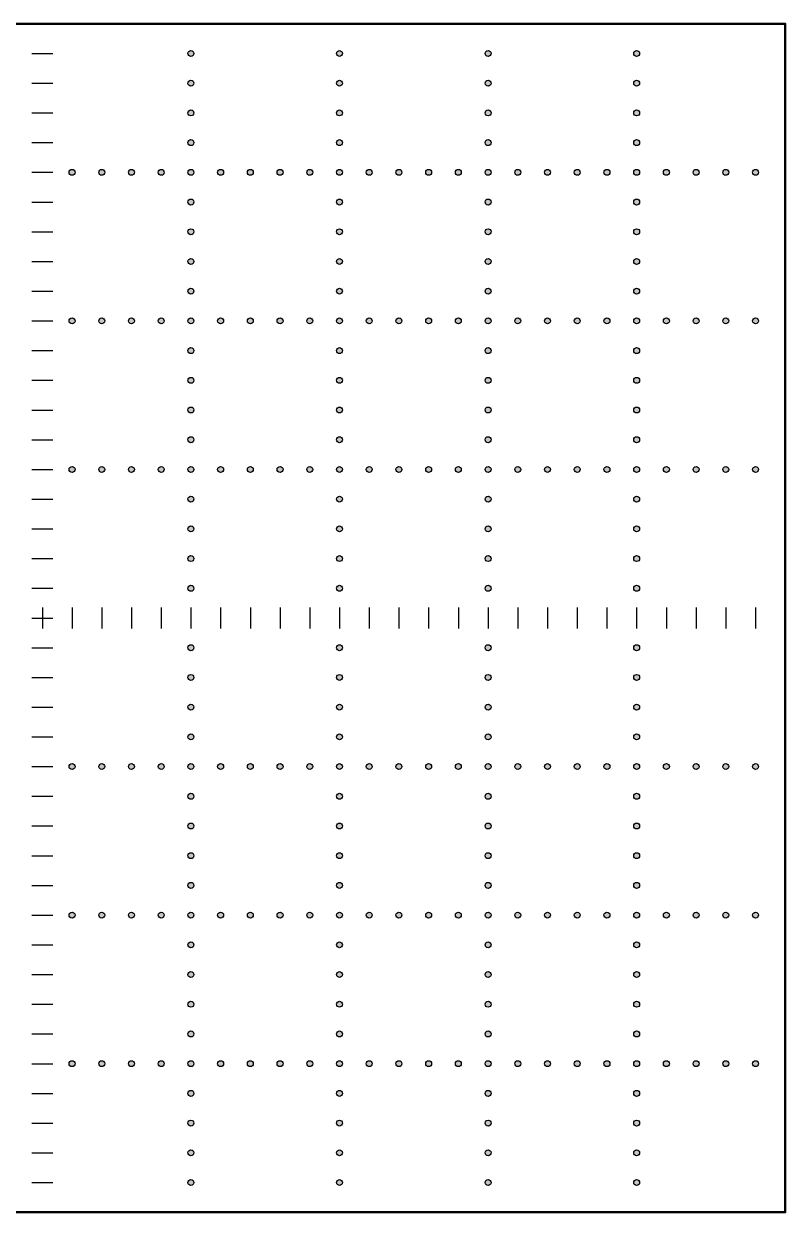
# Model space of a CAD drawing. Header units: millimetres. Extents: x -50 to 50, y -40 to 40.
# Drawn here: x -1.2 to 50, y -40 to 40 of the extents above; entities that cross this region are included whole.
import ezdxf

# ---------------------------------------------------------------- set-up
doc = ezdxf.new("R2010")
doc.units = ezdxf.units.MM
for name, color, linetype, lineweight, true_color in [('Tics', 178, 'Continuous', 50, 0x000000), ('Tics ... MajorTics', 253, 'Continuous', 25, 0xa0a0a4), ('Tics ... MinorTics', 9, 'Continuous', 25, 0xc0c0c0)]:
    doc.layers.add(name, color=color, linetype=linetype, lineweight=lineweight, true_color=true_color)

msp = doc.modelspace()

# ---------------------------------------------------------------- hatches: boundary and pattern name
at = {"layer": 'Tics ... MinorTics'}
h = msp.add_hatch(color=256, dxfattribs=at)
edge = h.paths.add_edge_path(flags=0)
edge.add_arc((12, 20), 0.2, 0, 360)
edge = h.paths.add_edge_path(flags=0)
edge.add_arc((18, 30), 0.2, 0, 360)
edge = h.paths.add_edge_path(flags=0)
edge.add_arc((16, 30), 0.2, 0, 360)
edge = h.paths.add_edge_path(flags=0)
edge.add_arc((40, 36), 0.2, 0, 360)
edge = h.paths.add_edge_path(flags=0)
edge.add_arc((14, 30), 0.2, 0, 360)
edge = h.paths.add_edge_path(flags=0)
edge.add_arc((40, 38), 0.2, 0, 360)
edge = h.paths.add_edge_path(flags=0)
edge.add_arc((12, 10), 0.2, 0, 360)
edge = h.paths.add_edge_path(flags=0)
edge.add_arc((18, 20), 0.2, 0, 360)
edge = h.paths.add_edge_path(flags=0)
edge.add_arc((16, 20), 0.2, 0, 360)
edge = h.paths.add_edge_path(flags=0)
edge.add_arc((40, 28), 0.2, 0, 360)
edge = h.paths.add_edge_path(flags=0)
edge.add_arc((14, 20), 0.2, 0, 360)
edge = h.paths.add_edge_path(flags=0)
edge.add_arc((40, 30), 0.2, 0, 360)
edge = h.paths.add_edge_path(flags=0)
edge.add_arc((40, 32), 0.2, 0, 360)
edge = h.paths.add_edge_path(flags=0)
edge.add_arc((18, 10), 0.2, 0, 360)
edge = h.paths.add_edge_path(flags=0)
edge.add_arc((40, 34), 0.2, 0, 360)
edge = h.paths.add_edge_path(flags=0)
edge.add_arc((16, 10), 0.2, 0, 360)
edge = h.paths.add_edge_path(flags=0)
edge.add_arc((14, 10), 0.2, 0, 360)
edge = h.paths.add_edge_path(flags=0)
edge.add_arc((22, 10), 0.2, 0, 360)
edge = h.paths.add_edge_path(flags=0)
edge.add_arc((28, 20), 0.2, 0, 360)
edge = h.paths.add_edge_path(flags=0)
edge.add_arc((26, 20), 0.2, 0, 360)
edge = h.paths.add_edge_path(flags=0)
edge.add_arc((24, 20), 0.2, 0, 360)
edge = h.paths.add_edge_path(flags=0)
edge.add_arc((28, 10), 0.2, 0, 360)
edge = h.paths.add_edge_path(flags=0)
edge.add_arc((26, 10), 0.2, 0, 360)
edge = h.paths.add_edge_path(flags=0)
edge.add_arc((24, 10), 0.2, 0, 360)
edge = h.paths.add_edge_path(flags=0)
edge.add_arc((22, 30), 0.2, 0, 360)
edge = h.paths.add_edge_path(flags=0)
edge.add_arc((22, 20), 0.2, 0, 360)
edge = h.paths.add_edge_path(flags=0)
edge.add_arc((28, 30), 0.2, 0, 360)
edge = h.paths.add_edge_path(flags=0)
edge.add_arc((26, 30), 0.2, 0, 360)
edge = h.paths.add_edge_path(flags=0)
edge.add_arc((24, 30), 0.2, 0, 360)
edge = h.paths.add_edge_path(flags=0)
edge.add_arc((32, 30), 0.2, 0, 360)
edge = h.paths.add_edge_path(flags=0)
edge.add_arc((32, 20), 0.2, 0, 360)
edge = h.paths.add_edge_path(flags=0)
edge.add_arc((38, 30), 0.2, 0, 360)
edge = h.paths.add_edge_path(flags=0)
edge.add_arc((36, 30), 0.2, 0, 360)
edge = h.paths.add_edge_path(flags=0)
edge.add_arc((34, 30), 0.2, 0, 360)
edge = h.paths.add_edge_path(flags=0)
edge.add_arc((32, 10), 0.2, 0, 360)
edge = h.paths.add_edge_path(flags=0)
edge.add_arc((38, 20), 0.2, 0, 360)
edge = h.paths.add_edge_path(flags=0)
edge.add_arc((36, 20), 0.2, 0, 360)
edge = h.paths.add_edge_path(flags=0)
edge.add_arc((34, 20), 0.2, 0, 360)
edge = h.paths.add_edge_path(flags=0)
edge.add_arc((38, 10), 0.2, 0, 360)
edge = h.paths.add_edge_path(flags=0)
edge.add_arc((36, 10), 0.2, 0, 360)
edge = h.paths.add_edge_path(flags=0)
edge.add_arc((34, 10), 0.2, 0, 360)
edge = h.paths.add_edge_path(flags=0)
edge.add_arc((42, 10), 0.2, 0, 360)
edge = h.paths.add_edge_path(flags=0)
edge.add_arc((48, 20), 0.2, 0, 360)
edge = h.paths.add_edge_path(flags=0)
edge.add_arc((46, 20), 0.2, 0, 360)
edge = h.paths.add_edge_path(flags=0)
edge.add_arc((44, 20), 0.2, 0, 360)
edge = h.paths.add_edge_path(flags=0)
edge.add_arc((48, 10), 0.2, 0, 360)
edge = h.paths.add_edge_path(flags=0)
edge.add_arc((46, 10), 0.2, 0, 360)
edge = h.paths.add_edge_path(flags=0)
edge.add_arc((44, 10), 0.2, 0, 360)
edge = h.paths.add_edge_path(flags=0)
edge.add_arc((42, 30), 0.2, 0, 360)
edge = h.paths.add_edge_path(flags=0)
edge.add_arc((42, 20), 0.2, 0, 360)
edge = h.paths.add_edge_path(flags=0)
edge.add_arc((48, 30), 0.2, 0, 360)
edge = h.paths.add_edge_path(flags=0)
edge.add_arc((46, 30), 0.2, 0, 360)
edge = h.paths.add_edge_path(flags=0)
edge.add_arc((44, 30), 0.2, 0, 360)
edge = h.paths.add_edge_path(flags=0)
edge.add_arc((40, 2), 0.2, 0, 360)
edge = h.paths.add_edge_path(flags=0)
edge.add_arc((10, 2), 0.2, 0, 360)
edge = h.paths.add_edge_path(flags=0)
edge.add_arc((20, 2), 0.2, 0, 360)
edge = h.paths.add_edge_path(flags=0)
edge.add_arc((30, 2), 0.2, 0, 360)
edge = h.paths.add_edge_path(flags=0)
edge.add_arc((10, 4), 0.2, 0, 360)
edge = h.paths.add_edge_path(flags=0)
edge.add_arc((10, 30), 0.2, 0, 360)
edge = h.paths.add_edge_path(flags=0)
edge.add_arc((10, 32), 0.2, 0, 360)
edge = h.paths.add_edge_path(flags=0)
edge.add_arc((10, 34), 0.2, 0, 360)
edge = h.paths.add_edge_path(flags=0)
edge.add_arc((10, 36), 0.2, 0, 360)
edge = h.paths.add_edge_path(flags=0)
edge.add_arc((10, 22), 0.2, 0, 360)
edge = h.paths.add_edge_path(flags=0)
edge.add_arc((10, 24), 0.2, 0, 360)
edge = h.paths.add_edge_path(flags=0)
edge.add_arc((10, 26), 0.2, 0, 360)
edge = h.paths.add_edge_path(flags=0)
edge.add_arc((10, 28), 0.2, 0, 360)
edge = h.paths.add_edge_path(flags=0)
edge.add_arc((10, 14), 0.2, 0, 360)
edge = h.paths.add_edge_path(flags=0)
edge.add_arc((10, 16), 0.2, 0, 360)
edge = h.paths.add_edge_path(flags=0)
edge.add_arc((10, 18), 0.2, 0, 360)
edge = h.paths.add_edge_path(flags=0)
edge.add_arc((10, 20), 0.2, 0, 360)
edge = h.paths.add_edge_path(flags=0)
edge.add_arc((10, 6), 0.2, 0, 360)
edge = h.paths.add_edge_path(flags=0)
edge.add_arc((10, 8), 0.2, 0, 360)
edge = h.paths.add_edge_path(flags=0)
edge.add_arc((10, 10), 0.2, 0, 360)
edge = h.paths.add_edge_path(flags=0)
edge.add_arc((10, 12), 0.2, 0, 360)
edge = h.paths.add_edge_path(flags=0)
edge.add_arc((10, 38), 0.2, 0, 360)
edge = h.paths.add_edge_path(flags=0)
edge.add_arc((20, 16), 0.2, 0, 360)
edge = h.paths.add_edge_path(flags=0)
edge.add_arc((20, 18), 0.2, 0, 360)
edge = h.paths.add_edge_path(flags=0)
edge.add_arc((20, 20), 0.2, 0, 360)
edge = h.paths.add_edge_path(flags=0)
edge.add_arc((20, 22), 0.2, 0, 360)
edge = h.paths.add_edge_path(flags=0)
edge.add_arc((20, 8), 0.2, 0, 360)
edge = h.paths.add_edge_path(flags=0)
edge.add_arc((20, 10), 0.2, 0, 360)
edge = h.paths.add_edge_path(flags=0)
edge.add_arc((20, 12), 0.2, 0, 360)
edge = h.paths.add_edge_path(flags=0)
edge.add_arc((20, 14), 0.2, 0, 360)
edge = h.paths.add_edge_path(flags=0)
edge.add_arc((20, 4), 0.2, 0, 360)
edge = h.paths.add_edge_path(flags=0)
edge.add_arc((20, 6), 0.2, 0, 360)
edge = h.paths.add_edge_path(flags=0)
edge.add_arc((20, 32), 0.2, 0, 360)
edge = h.paths.add_edge_path(flags=0)
edge.add_arc((20, 34), 0.2, 0, 360)
edge = h.paths.add_edge_path(flags=0)
edge.add_arc((20, 36), 0.2, 0, 360)
edge = h.paths.add_edge_path(flags=0)
edge.add_arc((20, 38), 0.2, 0, 360)
edge = h.paths.add_edge_path(flags=0)
edge.add_arc((20, 24), 0.2, 0, 360)
edge = h.paths.add_edge_path(flags=0)
edge.add_arc((20, 26), 0.2, 0, 360)
edge = h.paths.add_edge_path(flags=0)
edge.add_arc((20, 28), 0.2, 0, 360)
edge = h.paths.add_edge_path(flags=0)
edge.add_arc((20, 30), 0.2, 0, 360)
edge = h.paths.add_edge_path(flags=0)
edge.add_arc((30, 4), 0.2, 0, 360)
edge = h.paths.add_edge_path(flags=0)
edge.add_arc((30, 6), 0.2, 0, 360)
edge = h.paths.add_edge_path(flags=0)
edge.add_arc((30, 8), 0.2, 0, 360)
edge = h.paths.add_edge_path(flags=0)
edge.add_arc((30, 34), 0.2, 0, 360)
edge = h.paths.add_edge_path(flags=0)
edge.add_arc((30, 36), 0.2, 0, 360)
edge = h.paths.add_edge_path(flags=0)
edge.add_arc((30, 38), 0.2, 0, 360)
edge = h.paths.add_edge_path(flags=0)
edge.add_arc((30, 26), 0.2, 0, 360)
edge = h.paths.add_edge_path(flags=0)
edge.add_arc((30, 28), 0.2, 0, 360)
edge = h.paths.add_edge_path(flags=0)
edge.add_arc((30, 30), 0.2, 0, 360)
edge = h.paths.add_edge_path(flags=0)
edge.add_arc((30, 32), 0.2, 0, 360)
edge = h.paths.add_edge_path(flags=0)
edge.add_arc((30, 18), 0.2, 0, 360)
edge = h.paths.add_edge_path(flags=0)
edge.add_arc((30, 20), 0.2, 0, 360)
edge = h.paths.add_edge_path(flags=0)
edge.add_arc((30, 22), 0.2, 0, 360)
edge = h.paths.add_edge_path(flags=0)
edge.add_arc((30, 24), 0.2, 0, 360)
edge = h.paths.add_edge_path(flags=0)
edge.add_arc((30, 10), 0.2, 0, 360)
edge = h.paths.add_edge_path(flags=0)
edge.add_arc((30, 12), 0.2, 0, 360)
edge = h.paths.add_edge_path(flags=0)
edge.add_arc((30, 14), 0.2, 0, 360)
edge = h.paths.add_edge_path(flags=0)
edge.add_arc((30, 16), 0.2, 0, 360)
edge = h.paths.add_edge_path(flags=0)
edge.add_arc((2, 10), 0.2, 0, 360)
edge = h.paths.add_edge_path(flags=0)
edge.add_arc((8, 20), 0.2, 0, 360)
edge = h.paths.add_edge_path(flags=0)
edge.add_arc((6, 20), 0.2, 0, 360)
edge = h.paths.add_edge_path(flags=0)
edge.add_arc((4, 20), 0.2, 0, 360)
edge = h.paths.add_edge_path(flags=0)
edge.add_arc((8, 10), 0.2, 0, 360)
edge = h.paths.add_edge_path(flags=0)
edge.add_arc((6, 10), 0.2, 0, 360)
edge = h.paths.add_edge_path(flags=0)
edge.add_arc((4, 10), 0.2, 0, 360)
edge = h.paths.add_edge_path(flags=0)
edge.add_arc((40, 20), 0.2, 0, 360)
edge = h.paths.add_edge_path(flags=0)
edge.add_arc((40, 22), 0.2, 0, 360)
edge = h.paths.add_edge_path(flags=0)
edge.add_arc((40, 24), 0.2, 0, 360)
edge = h.paths.add_edge_path(flags=0)
edge.add_arc((40, 26), 0.2, 0, 360)
edge = h.paths.add_edge_path(flags=0)
edge.add_arc((40, 12), 0.2, 0, 360)
edge = h.paths.add_edge_path(flags=0)
edge.add_arc((40, 14), 0.2, 0, 360)
edge = h.paths.add_edge_path(flags=0)
edge.add_arc((40, 16), 0.2, 0, 360)
edge = h.paths.add_edge_path(flags=0)
edge.add_arc((40, 18), 0.2, 0, 360)
edge = h.paths.add_edge_path(flags=0)
edge.add_arc((40, 4), 0.2, 0, 360)
edge = h.paths.add_edge_path(flags=0)
edge.add_arc((40, 6), 0.2, 0, 360)
edge = h.paths.add_edge_path(flags=0)
edge.add_arc((2, 30), 0.2, 0, 360)
edge = h.paths.add_edge_path(flags=0)
edge.add_arc((40, 8), 0.2, 0, 360)
edge = h.paths.add_edge_path(flags=0)
edge.add_arc((40, 10), 0.2, 0, 360)
edge = h.paths.add_edge_path(flags=0)
edge.add_arc((2, 20), 0.2, 0, 360)
edge = h.paths.add_edge_path(flags=0)
edge.add_arc((8, 30), 0.2, 0, 360)
edge = h.paths.add_edge_path(flags=0)
edge.add_arc((6, 30), 0.2, 0, 360)
edge = h.paths.add_edge_path(flags=0)
edge.add_arc((4, 30), 0.2, 0, 360)
edge = h.paths.add_edge_path(flags=0)
edge.add_arc((12, 30), 0.2, 0, 360)
h = msp.add_hatch(color=256, dxfattribs=at)
edge = h.paths.add_edge_path(flags=0)
edge.add_arc((40, -32), 0.2, 0, 360)
edge = h.paths.add_edge_path(flags=0)
edge.add_arc((40, -30), 0.2, 0, 360)
edge = h.paths.add_edge_path(flags=0)
edge.add_arc((40, -28), 0.2, 0, 360)
edge = h.paths.add_edge_path(flags=0)
edge.add_arc((40, -38), 0.2, 0, 360)
edge = h.paths.add_edge_path(flags=0)
edge.add_arc((40, -36), 0.2, 0, 360)
edge = h.paths.add_edge_path(flags=0)
edge.add_arc((2, -10), 0.2, 0, 360)
edge = h.paths.add_edge_path(flags=0)
edge.add_arc((40, -2), 0.2, 0, 360)
edge = h.paths.add_edge_path(flags=0)
edge.add_arc((12, -10), 0.2, 0, 360)
edge = h.paths.add_edge_path(flags=0)
edge.add_arc((40, -10), 0.2, 0, 360)
edge = h.paths.add_edge_path(flags=0)
edge.add_arc((40, -8), 0.2, 0, 360)
edge = h.paths.add_edge_path(flags=0)
edge.add_arc((12, -20), 0.2, 0, 360)
edge = h.paths.add_edge_path(flags=0)
edge.add_arc((40, -6), 0.2, 0, 360)
edge = h.paths.add_edge_path(flags=0)
edge.add_arc((18, -10), 0.2, 0, 360)
edge = h.paths.add_edge_path(flags=0)
edge.add_arc((40, -4), 0.2, 0, 360)
edge = h.paths.add_edge_path(flags=0)
edge.add_arc((16, -10), 0.2, 0, 360)
edge = h.paths.add_edge_path(flags=0)
edge.add_arc((40, -18), 0.2, 0, 360)
edge = h.paths.add_edge_path(flags=0)
edge.add_arc((14, -10), 0.2, 0, 360)
edge = h.paths.add_edge_path(flags=0)
edge.add_arc((40, -16), 0.2, 0, 360)
edge = h.paths.add_edge_path(flags=0)
edge.add_arc((12, -30), 0.2, 0, 360)
edge = h.paths.add_edge_path(flags=0)
edge.add_arc((40, -14), 0.2, 0, 360)
edge = h.paths.add_edge_path(flags=0)
edge.add_arc((18, -20), 0.2, 0, 360)
edge = h.paths.add_edge_path(flags=0)
edge.add_arc((40, -12), 0.2, 0, 360)
edge = h.paths.add_edge_path(flags=0)
edge.add_arc((16, -20), 0.2, 0, 360)
edge = h.paths.add_edge_path(flags=0)
edge.add_arc((14, -20), 0.2, 0, 360)
edge = h.paths.add_edge_path(flags=0)
edge.add_arc((22, -20), 0.2, 0, 360)
edge = h.paths.add_edge_path(flags=0)
edge.add_arc((28, -10), 0.2, 0, 360)
edge = h.paths.add_edge_path(flags=0)
edge.add_arc((26, -10), 0.2, 0, 360)
edge = h.paths.add_edge_path(flags=0)
edge.add_arc((24, -10), 0.2, 0, 360)
edge = h.paths.add_edge_path(flags=0)
edge.add_arc((22, -30), 0.2, 0, 360)
edge = h.paths.add_edge_path(flags=0)
edge.add_arc((28, -20), 0.2, 0, 360)
edge = h.paths.add_edge_path(flags=0)
edge.add_arc((26, -20), 0.2, 0, 360)
edge = h.paths.add_edge_path(flags=0)
edge.add_arc((24, -20), 0.2, 0, 360)
edge = h.paths.add_edge_path(flags=0)
edge.add_arc((28, -30), 0.2, 0, 360)
edge = h.paths.add_edge_path(flags=0)
edge.add_arc((26, -30), 0.2, 0, 360)
edge = h.paths.add_edge_path(flags=0)
edge.add_arc((24, -30), 0.2, 0, 360)
edge = h.paths.add_edge_path(flags=0)
edge.add_arc((38, -30), 0.2, 0, 360)
edge = h.paths.add_edge_path(flags=0)
edge.add_arc((36, -30), 0.2, 0, 360)
edge = h.paths.add_edge_path(flags=0)
edge.add_arc((34, -30), 0.2, 0, 360)
edge = h.paths.add_edge_path(flags=0)
edge.add_arc((22, -10), 0.2, 0, 360)
edge = h.paths.add_edge_path(flags=0)
edge.add_arc((32, -10), 0.2, 0, 360)
edge = h.paths.add_edge_path(flags=0)
edge.add_arc((32, -20), 0.2, 0, 360)
edge = h.paths.add_edge_path(flags=0)
edge.add_arc((38, -10), 0.2, 0, 360)
edge = h.paths.add_edge_path(flags=0)
edge.add_arc((36, -10), 0.2, 0, 360)
edge = h.paths.add_edge_path(flags=0)
edge.add_arc((34, -10), 0.2, 0, 360)
edge = h.paths.add_edge_path(flags=0)
edge.add_arc((32, -30), 0.2, 0, 360)
edge = h.paths.add_edge_path(flags=0)
edge.add_arc((38, -20), 0.2, 0, 360)
edge = h.paths.add_edge_path(flags=0)
edge.add_arc((36, -20), 0.2, 0, 360)
edge = h.paths.add_edge_path(flags=0)
edge.add_arc((34, -20), 0.2, 0, 360)
edge = h.paths.add_edge_path(flags=0)
edge.add_arc((42, -20), 0.2, 0, 360)
edge = h.paths.add_edge_path(flags=0)
edge.add_arc((48, -10), 0.2, 0, 360)
edge = h.paths.add_edge_path(flags=0)
edge.add_arc((46, -10), 0.2, 0, 360)
edge = h.paths.add_edge_path(flags=0)
edge.add_arc((44, -10), 0.2, 0, 360)
edge = h.paths.add_edge_path(flags=0)
edge.add_arc((42, -30), 0.2, 0, 360)
edge = h.paths.add_edge_path(flags=0)
edge.add_arc((48, -20), 0.2, 0, 360)
edge = h.paths.add_edge_path(flags=0)
edge.add_arc((46, -20), 0.2, 0, 360)
edge = h.paths.add_edge_path(flags=0)
edge.add_arc((44, -20), 0.2, 0, 360)
edge = h.paths.add_edge_path(flags=0)
edge.add_arc((48, -30), 0.2, 0, 360)
edge = h.paths.add_edge_path(flags=0)
edge.add_arc((46, -30), 0.2, 0, 360)
edge = h.paths.add_edge_path(flags=0)
edge.add_arc((44, -30), 0.2, 0, 360)
edge = h.paths.add_edge_path(flags=0)
edge.add_arc((42, -10), 0.2, 0, 360)
edge = h.paths.add_edge_path(flags=0)
edge.add_arc((10, -16), 0.2, 0, 360)
edge = h.paths.add_edge_path(flags=0)
edge.add_arc((10, -14), 0.2, 0, 360)
edge = h.paths.add_edge_path(flags=0)
edge.add_arc((10, -12), 0.2, 0, 360)
edge = h.paths.add_edge_path(flags=0)
edge.add_arc((10, -10), 0.2, 0, 360)
edge = h.paths.add_edge_path(flags=0)
edge.add_arc((10, -24), 0.2, 0, 360)
edge = h.paths.add_edge_path(flags=0)
edge.add_arc((10, -22), 0.2, 0, 360)
edge = h.paths.add_edge_path(flags=0)
edge.add_arc((10, -20), 0.2, 0, 360)
edge = h.paths.add_edge_path(flags=0)
edge.add_arc((10, -18), 0.2, 0, 360)
edge = h.paths.add_edge_path(flags=0)
edge.add_arc((10, -32), 0.2, 0, 360)
edge = h.paths.add_edge_path(flags=0)
edge.add_arc((10, -30), 0.2, 0, 360)
edge = h.paths.add_edge_path(flags=0)
edge.add_arc((10, -28), 0.2, 0, 360)
edge = h.paths.add_edge_path(flags=0)
edge.add_arc((10, -26), 0.2, 0, 360)
edge = h.paths.add_edge_path(flags=0)
edge.add_arc((10, -38), 0.2, 0, 360)
edge = h.paths.add_edge_path(flags=0)
edge.add_arc((10, -36), 0.2, 0, 360)
edge = h.paths.add_edge_path(flags=0)
edge.add_arc((10, -34), 0.2, 0, 360)
edge = h.paths.add_edge_path(flags=0)
edge.add_arc((10, -8), 0.2, 0, 360)
edge = h.paths.add_edge_path(flags=0)
edge.add_arc((10, -6), 0.2, 0, 360)
edge = h.paths.add_edge_path(flags=0)
edge.add_arc((10, -4), 0.2, 0, 360)
edge = h.paths.add_edge_path(flags=0)
edge.add_arc((10, -2), 0.2, 0, 360)
edge = h.paths.add_edge_path(flags=0)
edge.add_arc((20, -30), 0.2, 0, 360)
edge = h.paths.add_edge_path(flags=0)
edge.add_arc((20, -28), 0.2, 0, 360)
edge = h.paths.add_edge_path(flags=0)
edge.add_arc((20, -26), 0.2, 0, 360)
edge = h.paths.add_edge_path(flags=0)
edge.add_arc((20, -24), 0.2, 0, 360)
edge = h.paths.add_edge_path(flags=0)
edge.add_arc((20, -38), 0.2, 0, 360)
edge = h.paths.add_edge_path(flags=0)
edge.add_arc((20, -36), 0.2, 0, 360)
edge = h.paths.add_edge_path(flags=0)
edge.add_arc((20, -34), 0.2, 0, 360)
edge = h.paths.add_edge_path(flags=0)
edge.add_arc((20, -32), 0.2, 0, 360)
edge = h.paths.add_edge_path(flags=0)
edge.add_arc((20, -6), 0.2, 0, 360)
edge = h.paths.add_edge_path(flags=0)
edge.add_arc((20, -4), 0.2, 0, 360)
edge = h.paths.add_edge_path(flags=0)
edge.add_arc((20, -2), 0.2, 0, 360)
edge = h.paths.add_edge_path(flags=0)
edge.add_arc((20, -14), 0.2, 0, 360)
edge = h.paths.add_edge_path(flags=0)
edge.add_arc((20, -12), 0.2, 0, 360)
edge = h.paths.add_edge_path(flags=0)
edge.add_arc((20, -10), 0.2, 0, 360)
edge = h.paths.add_edge_path(flags=0)
edge.add_arc((20, -8), 0.2, 0, 360)
edge = h.paths.add_edge_path(flags=0)
edge.add_arc((20, -22), 0.2, 0, 360)
edge = h.paths.add_edge_path(flags=0)
edge.add_arc((20, -20), 0.2, 0, 360)
edge = h.paths.add_edge_path(flags=0)
edge.add_arc((20, -18), 0.2, 0, 360)
edge = h.paths.add_edge_path(flags=0)
edge.add_arc((20, -16), 0.2, 0, 360)
edge = h.paths.add_edge_path(flags=0)
edge.add_arc((30, -38), 0.2, 0, 360)
edge = h.paths.add_edge_path(flags=0)
edge.add_arc((30, -12), 0.2, 0, 360)
edge = h.paths.add_edge_path(flags=0)
edge.add_arc((30, -10), 0.2, 0, 360)
edge = h.paths.add_edge_path(flags=0)
edge.add_arc((30, -8), 0.2, 0, 360)
edge = h.paths.add_edge_path(flags=0)
edge.add_arc((30, -6), 0.2, 0, 360)
edge = h.paths.add_edge_path(flags=0)
edge.add_arc((30, -20), 0.2, 0, 360)
edge = h.paths.add_edge_path(flags=0)
edge.add_arc((30, -18), 0.2, 0, 360)
edge = h.paths.add_edge_path(flags=0)
edge.add_arc((30, -16), 0.2, 0, 360)
edge = h.paths.add_edge_path(flags=0)
edge.add_arc((30, -14), 0.2, 0, 360)
edge = h.paths.add_edge_path(flags=0)
edge.add_arc((30, -28), 0.2, 0, 360)
edge = h.paths.add_edge_path(flags=0)
edge.add_arc((30, -26), 0.2, 0, 360)
edge = h.paths.add_edge_path(flags=0)
edge.add_arc((30, -24), 0.2, 0, 360)
edge = h.paths.add_edge_path(flags=0)
edge.add_arc((30, -22), 0.2, 0, 360)
edge = h.paths.add_edge_path(flags=0)
edge.add_arc((30, -36), 0.2, 0, 360)
edge = h.paths.add_edge_path(flags=0)
edge.add_arc((30, -34), 0.2, 0, 360)
edge = h.paths.add_edge_path(flags=0)
edge.add_arc((30, -32), 0.2, 0, 360)
edge = h.paths.add_edge_path(flags=0)
edge.add_arc((30, -30), 0.2, 0, 360)
edge = h.paths.add_edge_path(flags=0)
edge.add_arc((2, -20), 0.2, 0, 360)
edge = h.paths.add_edge_path(flags=0)
edge.add_arc((8, -10), 0.2, 0, 360)
edge = h.paths.add_edge_path(flags=0)
edge.add_arc((6, -10), 0.2, 0, 360)
edge = h.paths.add_edge_path(flags=0)
edge.add_arc((4, -10), 0.2, 0, 360)
edge = h.paths.add_edge_path(flags=0)
edge.add_arc((2, -30), 0.2, 0, 360)
edge = h.paths.add_edge_path(flags=0)
edge.add_arc((8, -20), 0.2, 0, 360)
edge = h.paths.add_edge_path(flags=0)
edge.add_arc((6, -20), 0.2, 0, 360)
edge = h.paths.add_edge_path(flags=0)
edge.add_arc((4, -20), 0.2, 0, 360)
edge = h.paths.add_edge_path(flags=0)
edge.add_arc((8, -30), 0.2, 0, 360)
edge = h.paths.add_edge_path(flags=0)
edge.add_arc((6, -30), 0.2, 0, 360)
edge = h.paths.add_edge_path(flags=0)
edge.add_arc((30, -4), 0.2, 0, 360)
edge = h.paths.add_edge_path(flags=0)
edge.add_arc((4, -30), 0.2, 0, 360)
edge = h.paths.add_edge_path(flags=0)
edge.add_arc((30, -2), 0.2, 0, 360)
edge = h.paths.add_edge_path(flags=0)
edge.add_arc((40, -26), 0.2, 0, 360)
edge = h.paths.add_edge_path(flags=0)
edge.add_arc((40, -24), 0.2, 0, 360)
edge = h.paths.add_edge_path(flags=0)
edge.add_arc((40, -22), 0.2, 0, 360)
edge = h.paths.add_edge_path(flags=0)
edge.add_arc((18, -30), 0.2, 0, 360)
edge = h.paths.add_edge_path(flags=0)
edge.add_arc((40, -20), 0.2, 0, 360)
edge = h.paths.add_edge_path(flags=0)
edge.add_arc((16, -30), 0.2, 0, 360)
edge = h.paths.add_edge_path(flags=0)
edge.add_arc((40, -34), 0.2, 0, 360)
edge = h.paths.add_edge_path(flags=0)
edge.add_arc((14, -30), 0.2, 0, 360)

# ---------------------------------------------------------------- linework, layer by layer
at = {"layer": 'Tics', "flags": 128}
msp.add_lwpolyline([(-50, 40), (50, 40), (50, -40), (-50, -40)], close=True, dxfattribs=at)
at = {"layer": 'Tics ... MajorTics'}
for p, q in [((-0.7, 38), (0.7, 38)), ((-0.7, 36), (0.7, 36)), ((-0.7, 34), (0.7, 34)), ((-0.7, 32), (0.7, 32)), ((-0.7, 30), (0.7, 30)), ((-0.7, 28), (0.7, 28)), ((-0.7, 26), (0.7, 26)), ((-0.7, 24), (0.7, 24)), ((-0.7, 22), (0.7, 22)), ((-0.7, 20), (0.7, 20)), ((-0.7, 18), (0.7, 18)), ((-0.7, 16), (0.7, 16)), ((-0.7, 14), (0.7, 14)), ((-0.7, 12), (0.7, 12)), ((-0.7, 10), (0.7, 10)), ((-0.7, 8), (0.7, 8)), ((-0.7, 6), (0.7, 6)), ((-0.7, 4), (0.7, 4)), ((-0.7, 2), (0.7, 2)), ((-0.7, 0), (0.7, 0)), ((0, 0.7), (0, -0.7)), ((2, 0.7), (2, -0.7)), ((4, 0.7), (4, -0.7)), ((6, 0.7), (6, -0.7)), ((8, 0.7), (8, -0.7)), ((10, 0.7), (10, -0.7)), ((12, 0.7), (12, -0.7)), ((14, 0.7), (14, -0.7)), ((16, 0.7), (16, -0.7)), ((18, 0.7), (18, -0.7)), ((20, 0.7), (20, -0.7)), ((22, 0.7), (22, -0.7)), ((24, 0.7), (24, -0.7)), ((26, 0.7), (26, -0.7)), ((28, 0.7), (28, -0.7)), ((30, 0.7), (30, -0.7)), ((32, 0.7), (32, -0.7)), ((34, 0.7), (34, -0.7)), ((36, 0.7), (36, -0.7)), ((38, 0.7), (38, -0.7)), ((40, 0.7), (40, -0.7)), ((42, 0.7), (42, -0.7)), ((44, 0.7), (44, -0.7)), ((46, 0.7), (46, -0.7)), ((48, 0.7), (48, -0.7)), ((-0.7, -2), (0.7, -2)), ((-0.7, -4), (0.7, -4)), ((-0.7, -6), (0.7, -6)), ((-0.7, -8), (0.7, -8)), ((-0.7, -10), (0.7, -10)), ((-0.7, -12), (0.7, -12)), ((-0.7, -14), (0.7, -14)), ((-0.7, -16), (0.7, -16)), ((-0.7, -18), (0.7, -18)), ((-0.7, -20), (0.7, -20)), ((-0.7, -22), (0.7, -22)), ((-0.7, -24), (0.7, -24)), ((-0.7, -26), (0.7, -26)), ((-0.7, -28), (0.7, -28)), ((-0.7, -30), (0.7, -30)), ((-0.7, -32), (0.7, -32)), ((-0.7, -34), (0.7, -34)), ((-0.7, -36), (0.7, -36)), ((-0.7, -38), (0.7, -38))]:
    msp.add_line(p, q, dxfattribs=at)
at = {"layer": 'Tics ... MinorTics'}
for centre in [(10, 38), (20, 38), (30, 38), (40, 38), (10, 36), (20, 36), (30, 36), (40, 36), (10, 34), (20, 34), (30, 34), (40, 34), (10, 32), (20, 32), (30, 32), (40, 32), (2, 30), (4, 30), (6, 30), (8, 30), (10, 30), (12, 30), (14, 30), (16, 30), (18, 30), (20, 30), (22, 30), (24, 30), (26, 30), (28, 30), (30, 30), (32, 30), (34, 30), (36, 30), (38, 30), (40, 30), (42, 30), (44, 30), (46, 30), (48, 30), (10, 28), (20, 28), (30, 28), (40, 28), (10, 26), (20, 26), (30, 26), (40, 26), (10, 24), (20, 24), (30, 24), (40, 24), (10, 22), (20, 22), (30, 22), (40, 22), (2, 20), (4, 20), (6, 20), (8, 20), (10, 20), (12, 20), (14, 20), (16, 20), (18, 20), (20, 20), (22, 20), (24, 20), (26, 20), (28, 20), (30, 20), (32, 20), (34, 20), (36, 20), (38, 20), (40, 20), (42, 20), (44, 20), (46, 20), (48, 20), (10, 18), (20, 18), (30, 18), (40, 18), (10, 16), (20, 16), (30, 16), (40, 16), (10, 14), (20, 14), (30, 14), (40, 14), (10, 12), (20, 12), (30, 12), (40, 12), (2, 10), (4, 10), (6, 10), (8, 10), (10, 10), (12, 10), (14, 10), (16, 10), (18, 10), (20, 10), (22, 10), (24, 10), (26, 10), (28, 10), (30, 10), (32, 10), (34, 10), (36, 10), (38, 10), (40, 10), (42, 10), (44, 10), (46, 10), (48, 10), (10, 8), (20, 8), (30, 8), (40, 8), (10, 6), (20, 6), (30, 6), (40, 6), (10, 4), (20, 4), (30, 4), (40, 4), (10, 2), (20, 2), (30, 2), (40, 2), (10, -2), (20, -2), (30, -2), (40, -2), (10, -4), (20, -4), (30, -4), (40, -4), (10, -6), (20, -6), (30, -6), (40, -6), (10, -8), (20, -8), (30, -8), (40, -8), (2, -10), (4, -10), (6, -10), (8, -10), (10, -10), (12, -10), (14, -10), (16, -10), (18, -10), (20, -10), (22, -10), (24, -10), (26, -10), (28, -10), (30, -10), (32, -10), (34, -10), (36, -10), (38, -10), (40, -10), (42, -10), (44, -10), (46, -10), (48, -10), (10, -12), (20, -12), (30, -12), (40, -12), (10, -14), (20, -14), (30, -14), (40, -14), (10, -16), (20, -16), (30, -16), (40, -16), (10, -18), (20, -18), (30, -18), (40, -18), (2, -20), (4, -20), (6, -20), (8, -20), (10, -20), (12, -20), (14, -20), (16, -20), (18, -20), (20, -20), (22, -20), (24, -20), (26, -20), (28, -20), (30, -20), (32, -20), (34, -20), (36, -20), (38, -20), (40, -20), (42, -20), (44, -20), (46, -20), (48, -20), (10, -22), (20, -22), (30, -22), (40, -22), (10, -24), (20, -24), (30, -24), (40, -24), (10, -26), (20, -26), (30, -26), (40, -26), (10, -28), (20, -28), (30, -28), (40, -28), (2, -30), (4, -30), (6, -30), (8, -30), (10, -30), (12, -30), (14, -30), (16, -30), (18, -30), (20, -30), (22, -30), (24, -30), (26, -30), (28, -30), (30, -30), (32, -30), (34, -30), (36, -30), (38, -30), (40, -30), (42, -30), (44, -30), (46, -30), (48, -30), (10, -32), (20, -32), (30, -32), (40, -32), (10, -34), (20, -34), (30, -34), (40, -34), (10, -36), (20, -36), (30, -36), (40, -36), (10, -38), (20, -38), (30, -38), (40, -38)]:
    msp.add_circle(centre, 0.2, dxfattribs=at)

doc.saveas('drawing.dxf')
